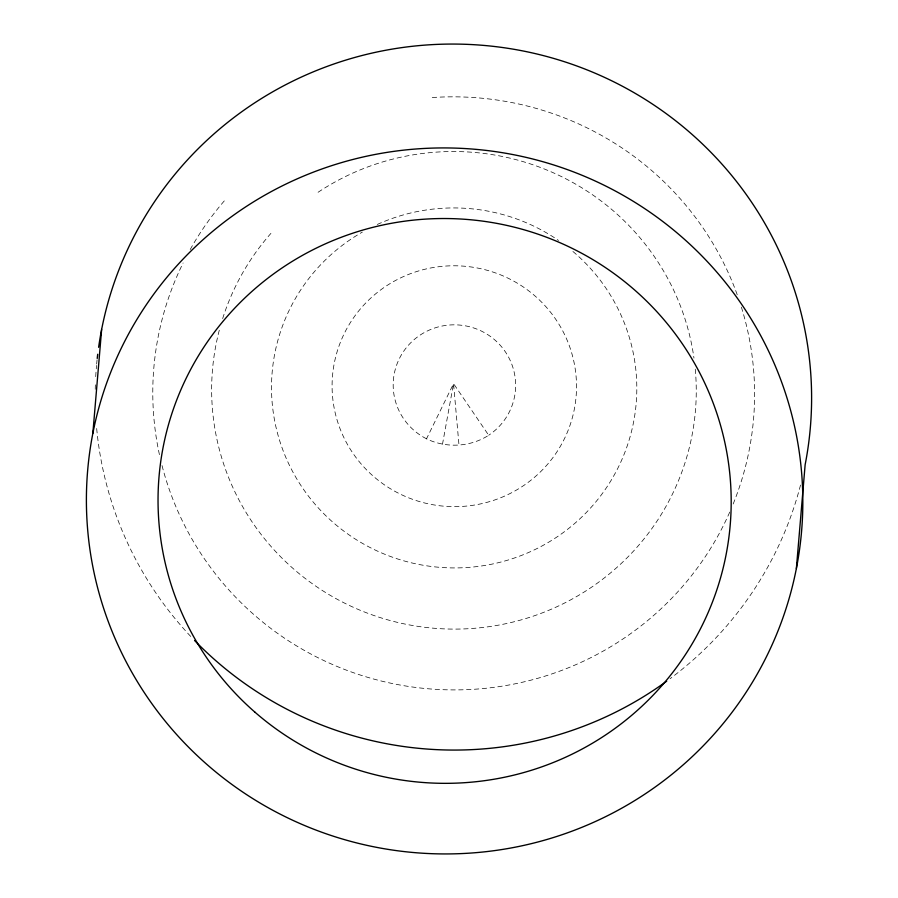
<?xml version="1.0" encoding="UTF-8"?>
<svg xmlns="http://www.w3.org/2000/svg" width="898" height="898" viewBox="0 0 898 898"><rect width="100%" height="100%" fill="white"/><g stroke="black" fill="none" stroke-linecap="round" stroke-linejoin="round"><path stroke-width="0.67" stroke-dasharray="4.49 3.37" d="M442.467 444.353L453.546 383.637L488.692 435.261C470.193 447.159 446.272 448.349 426.494 438.853L453.546 383.637L459.013 445.374M572.924 251.474A182.676 179.982 4.8 0 1 578.772 519.841A182.676 179.982 4.8 0 1 307.52 494.888A182.676 179.982 4.8 0 1 362.343 232.099M377.283 224.466A182.676 179.982 4.8 0 1 558.522 240.462M426.516 438.796A61.232 60.323 4.8 0 1 405.335 348.963A61.232 60.323 4.8 0 1 498.704 343.62A61.232 60.323 4.8 0 1 488.68 435.238M695.254 369.157A242.337 238.756 4.8 0 1 433.992 628.241A242.337 238.756 4.8 0 1 219.55 329.252M222.659 318.566A242.337 238.756 4.8 0 1 270.927 233.379M318.094 192.262A242.337 238.756 4.8 0 1 693.963 358.1M741.378 307.116A300.942 296.508 4.8 0 1 732.993 504.418M729.737 512.096A300.942 296.508 4.8 0 1 428.75 688.822A300.942 296.508 4.8 0 1 161.662 464.131M159.429 454.646A300.942 296.508 4.8 0 1 183.102 262.979M190.174 249.554A300.942 296.508 4.8 0 1 226.318 198.57M432.252 97.534A300.942 296.508 4.8 0 1 737.898 296.621M800.522 485.055A358.257 352.97 4.8 0 1 670.054 678.708M190.713 636.446A358.257 352.97 4.8 0 1 96.535 426.965M95.233 389.317A358.257 352.97 4.8 0 1 95.39 383.693M95.716 376.666A358.257 352.97 4.8 0 1 96.535 365.43M96.658 364.027A358.257 352.97 4.8 0 1 97.074 359.829M374.982 477.646A122.229 120.422 4.8 0 0 574.484 408.399A122.229 120.422 4.8 0 0 413.439 272.61A122.229 120.422 4.8 0 0 374.982 477.646"/><path stroke-width="1.35" d="M92.853 433.33L101.631 329.454M796.369 568.546A358.257 352.97 4.8 0 0 327.4 167.073A358.257 352.97 4.8 0 0 210.076 767.184A358.257 352.97 4.8 0 0 796.369 568.546L805.147 464.67A358.257 352.97 4.8 0 0 512.073 48.975A358.257 352.97 4.8 0 0 98.623 347.301M666.698 681.178A358.257 352.97 4.8 0 1 194.574 640.487M97.22 358.437A358.257 352.97 4.8 0 1 97.702 354.25M254.852 712.092A286.608 282.376 4.8 0 0 725.472 557.759A286.608 282.376 4.8 0 0 353.52 232.952A286.608 282.376 4.8 0 0 254.852 712.092"/></g></svg>
